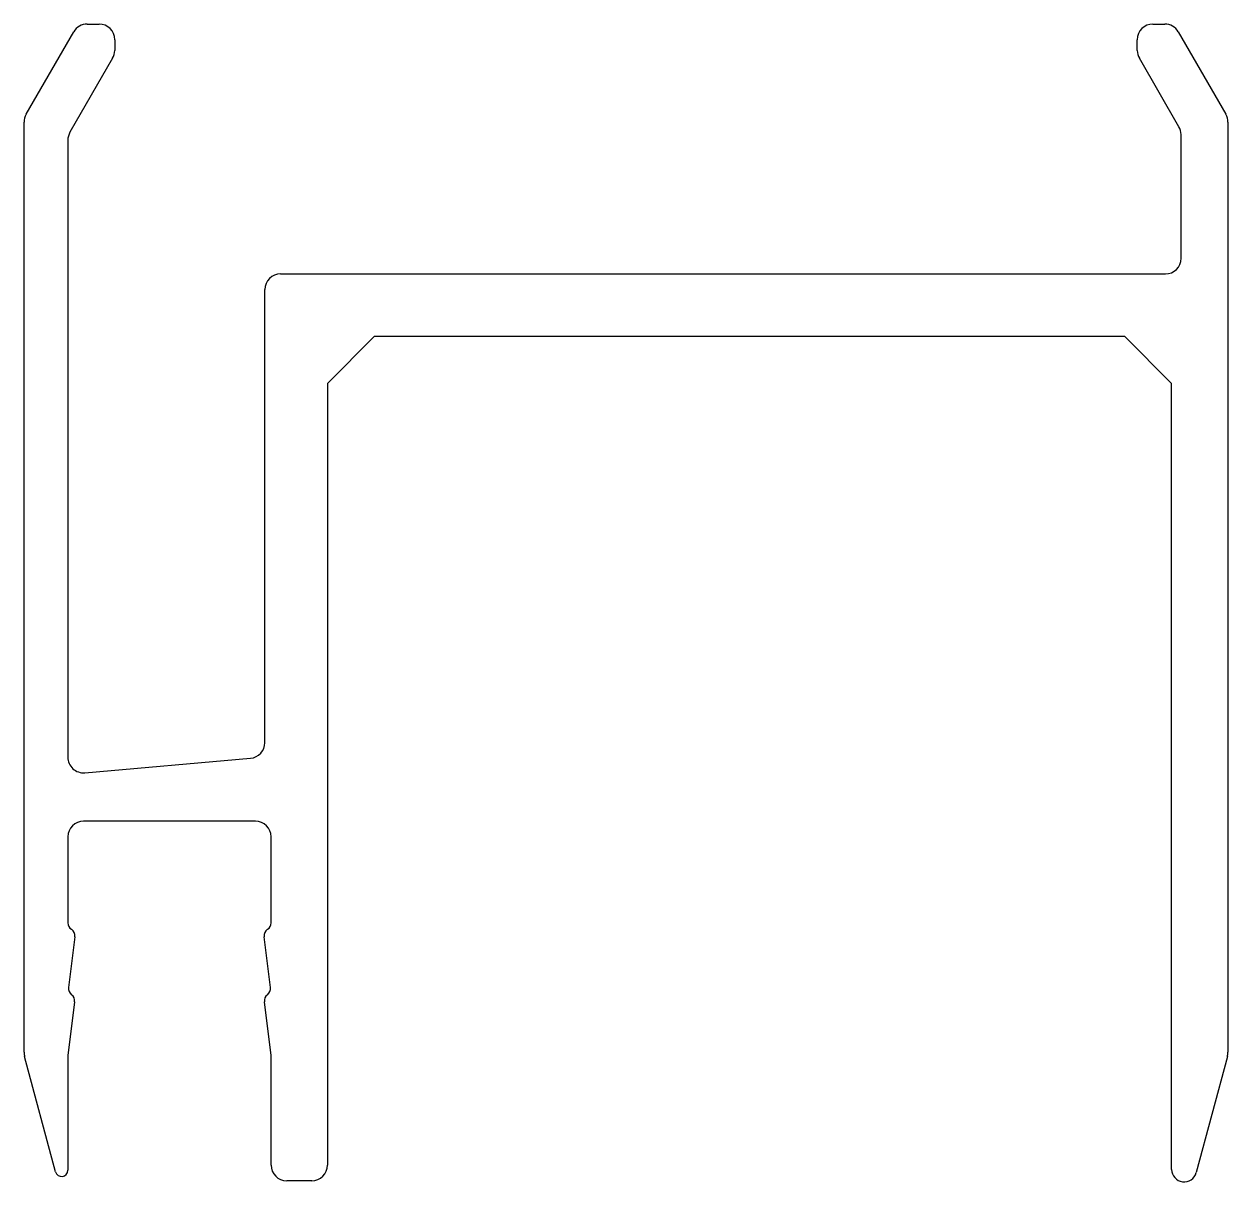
# Model space of a CAD drawing. Extents: x 1615.6 to 1654.1, y 790 to 827.1.
import ezdxf

# ---------------------------------------------------------------- set-up
doc = ezdxf.new("R2010")
doc.units = 0
doc.layers.get('0').update_dxf_attribs({"linetype": 'CONTINUOUS'})

msp = doc.modelspace()

# ---------------------------------------------------------------- linework, layer by layer
for p, q in [((1617.657, 827.06), (1618.036, 827.06)), ((1651.736, 827.06), (1652.115, 827.06)), ((1615.703, 824.176), (1617.224, 826.81)), ((1652.548, 826.81), (1654.069, 824.176)), ((1618.536, 826.56), (1618.536, 826.217)), ((1651.236, 826.217), (1651.236, 826.56)), ((1618.469, 825.967), (1617.103, 823.601)), ((1652.569, 823.774), (1651.303, 825.967)), ((1615.636, 794.177), (1615.636, 823.926)), ((1654.136, 823.926), (1654.136, 794.177)), ((1652.636, 819.57), (1652.636, 823.524)), ((1617.036, 823.351), (1617.036, 803.616)), ((1623.836, 819.07), (1652.136, 819.07)), ((1623.336, 804.079), (1623.336, 818.57)), ((1626.836, 817.07), (1625.336, 815.57)), ((1650.836, 817.07), (1626.836, 817.07)), ((1652.336, 815.57), (1650.836, 817.07)), ((1625.336, 815.57), (1625.336, 790.57)), ((1652.336, 790.432), (1652.336, 815.57)), ((1617.579, 803.117), (1622.879, 803.581)), ((1623.036, 801.57), (1617.536, 801.57)), ((1617.036, 801.07), (1617.036, 798.32)), ((1623.536, 798.32), (1623.536, 801.07)), ((1617.261, 797.87), (1617.058, 796.248)), ((1623.514, 796.248), (1623.311, 797.87)), ((1617.251, 795.789), (1617.036, 794.07)), ((1623.536, 794.07), (1623.321, 795.789)), ((1616.643, 790.353), (1615.653, 794.047)), ((1617.036, 794.07), (1617.036, 790.405)), ((1623.536, 790.57), (1623.536, 794.07)), ((1654.119, 794.047), (1653.122, 790.328)), ((1624.836, 790.07), (1624.036, 790.07))]:
    msp.add_line(p, q)
for centre, radius, start, end in [((1617.657, 826.56), 0.5, 90, 150), ((1618.036, 826.56), 0.5, 360, 90), ((1651.736, 826.56), 0.5, 90, 180), ((1652.115, 826.56), 0.5, 30, 90), ((1618.036, 826.217), 0.5, 330, 0), ((1651.736, 826.217), 0.5, 180, 210), ((1616.136, 823.926), 0.5, 150, 180), ((1653.636, 823.926), 0.5, 0, 30), ((1617.536, 823.351), 0.5, 150, 180), ((1652.136, 823.524), 0.5, 0, 30), ((1652.136, 819.57), 0.5, 270, 0), ((1623.836, 818.57), 0.5, 90, 180), ((1622.836, 804.079), 0.5, 275, 0), ((1617.536, 803.616), 0.5, 180, 275), ((1617.536, 801.07), 0.5, 90, 180), ((1623.036, 801.07), 0.5, 0, 90), ((1617.286, 798.32), 0.25, 180, 236.8997), ((1617.013, 797.901), 0.25, 352.875, 56.8997), ((1623.559, 797.901), 0.25, 123.1003, 187.125), ((1623.286, 798.32), 0.25, 303.1003, 0), ((1617.306, 796.217), 0.25, 172.875, 232.6192), ((1623.265, 796.217), 0.25, 307.3808, 7.125), ((1617.003, 795.82), 0.25, 352.875, 52.6192), ((1623.569, 795.82), 0.25, 127.3808, 187.125), ((1616.136, 794.177), 0.5, 180, 195), ((1653.636, 794.177), 0.5, 345, 0), ((1616.836, 790.405), 0.2, 195, 0), ((1624.036, 790.57), 0.5, 180, 270), ((1624.836, 790.57), 0.5, 270, 0), ((1652.736, 790.432), 0.4, 180, 345)]:
    msp.add_arc(centre, radius, start, end)

doc.saveas('drawing.dxf')
